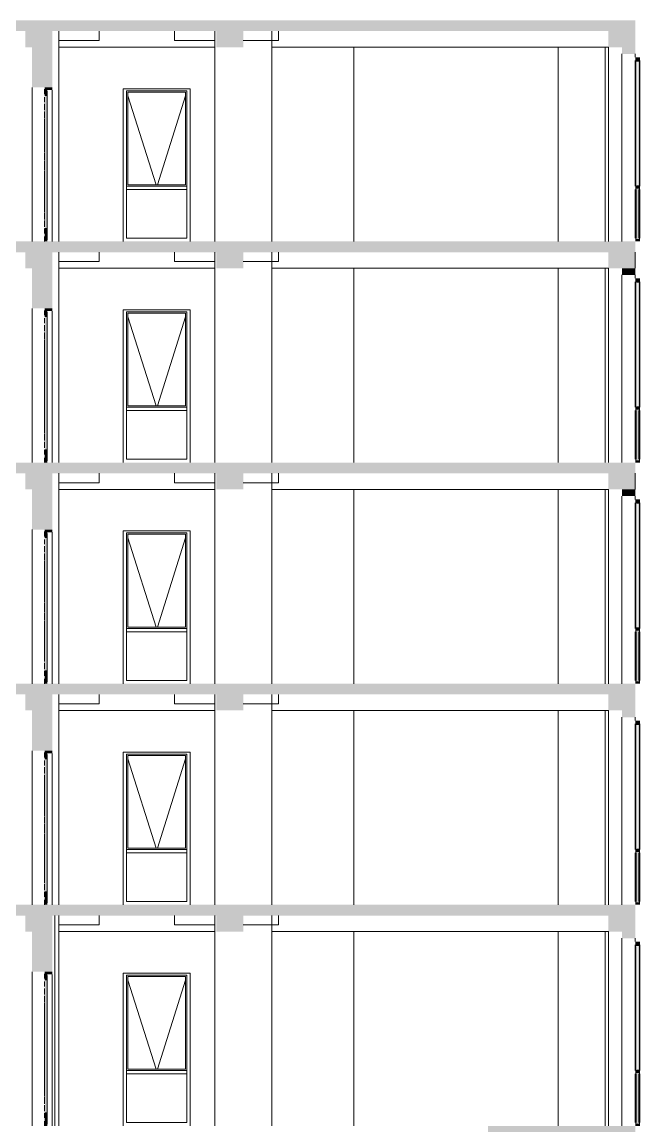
# Model space of a CAD drawing. Header units: millimetres. Extents: x 1499747 to 4230374, y -28481 to 441852.
# Drawn here: x 2537347 to 2546567, y -5347 to 11128 of the extents above; entities that cross this region are included whole.
import ezdxf
from ezdxf.xclip import XClip

# ---------------------------------------------------------------- set-up
doc = ezdxf.new("R2010")
doc.units = ezdxf.units.MM
doc.header["$MEASUREMENT"] = 0
doc.header["$XCLIPFRAME"] = 0
for name, color, linetype, lineweight in [('3 Разрез_22_Витражные окна_Ном._пера__1_Ном._пера__7', 7, 'Continuous', 18), ('3 Разрез_22_Витражные окна_Ном._пера__7', 7, 'Continuous', 18), ('3 Разрез_22_Витражные окна_Ном._пера__92_Ном._пера__233', 233, 'Continuous', 18), ('3 Разрез_22_Двери Archicad_Ном._пера__3_Ном._пера__30', 30, 'Continuous', 18), ('3 Разрез_22_Двери Archicad_Ном._пера__7', 7, 'Continuous', 18), ('3 Разрез_22_Двери Archicad_Ном._пера__87_Ном._пера__251', 251, 'Continuous', 18), ('3 Разрез_22_Конструктив - Балки_Ном._пера__10_Ном._пера__134', 134, 'Continuous', 18), ('3 Разрез_22_Конструктив - Балки_Ном._пера__7', 7, 'Continuous', 18), ('3 Разрез_22_Конструктив - Колонны_Ном._пера__8_Ном._пера__12', 12, 'Continuous', 18), ('3 Разрез_22_Конструктив - Отвестрия для Шахты в перекрытие_Ном._пера__1_Ном._пера__7', 7, 'Continuous', 18), ('3 Разрез_22_Конструктив - Перекрытия_Ном._пера__7', 7, 'Continuous', 18), ('3 Разрез_22_Конструктив - Стены Ненесущие Газоблок_Ном._пера__7', 7, 'Continuous', 18), ('3 Разрез_22_Конструктив - Стены Несущие_Ном._пера__7', 7, 'Continuous', 18), ('3 Разрез_22_Конструктив - Стены Несущие_Ном._пера__87_Ном._пера__251', 251, 'Continuous', 18), ('3 Разрез_22_Окна Archicad_Ном._пера__87_Ном._пера__251', 251, 'Continuous', 18)]:
    doc.layers.add(name, color=color, linetype=linetype, lineweight=lineweight)
doc.layers.add('Чертеж и Рисунок', color=7, linetype='Continuous')

# ---------------------------------------------------------------- blocks, each defined once
blk = doc.blocks.new('Чертеж_3_22', base_point=(1450000, 29700))
at = {"layer": '3 Разрез_22_Витражные окна_Ном._пера__7', "linetype": 'Continuous'}
for points in [[(1440365, 38278), (1440295, 38278), (1440295, 38228), (1440304, 38228), (1440304, 38233), (1440310, 38233), (1440310, 38243), (1440350, 38243), (1440350, 38233), (1440359, 38233), (1440359, 38228), (1440365, 38228)], [(1440299, 38208), (1440304, 38208), (1440304, 38228), (1440299, 38228)], [(1440304, 38233), (1440304, 38213), (1440359, 38213), (1440359, 38233), (1440349, 38233), (1440349, 38228), (1440311, 38228), (1440311, 38233)], [(1440311, 38243), (1440311, 38228), (1440349, 38228), (1440349, 38243)], [(1440333, 36368), (1440349, 36368), (1440349, 38213), (1440333, 38213)], [(1440295, 36353), (1440295, 36303), (1440310, 36303), (1440310, 36318), (1440350, 36318), (1440350, 36303), (1440365, 36303), (1440365, 36353), (1440350, 36353), (1440350, 36338), (1440310, 36338), (1440310, 36353)], [(1440299, 36353), (1440304, 36353), (1440304, 36373), (1440299, 36373)], [(1440359, 36368), (1440304, 36368), (1440304, 36353), (1440310, 36353), (1440310, 36348), (1440311, 36348), (1440311, 36353), (1440349, 36353), (1440349, 36348), (1440350, 36348), (1440350, 36353), (1440359, 36353)], [(1440311, 36338), (1440349, 36338), (1440349, 36353), (1440311, 36353)], [(1440311, 36318), (1440311, 35563), (1440349, 35563), (1440349, 36318)], [(1440295, 35528), (1440365, 35528), (1440365, 35578), (1440350, 35578), (1440350, 35563), (1440310, 35563), (1440310, 35578), (1440295, 35578)], [(1440295, 34978), (1440295, 34928), (1440304, 34928), (1440304, 34933), (1440310, 34933), (1440310, 34943), (1440350, 34943), (1440350, 34933), (1440359, 34933), (1440359, 34928), (1440365, 34928), (1440365, 34978)], [(1440299, 34908), (1440304, 34908), (1440304, 34928), (1440299, 34928)], [(1440304, 34933), (1440304, 34913), (1440359, 34913), (1440359, 34933), (1440349, 34933), (1440349, 34928), (1440311, 34928), (1440311, 34933)], [(1440311, 34943), (1440311, 34928), (1440349, 34928), (1440349, 34943)], [(1440333, 33068), (1440349, 33068), (1440349, 34913), (1440333, 34913)], [(1440295, 33003), (1440310, 33003), (1440310, 33018), (1440350, 33018), (1440350, 33003), (1440365, 33003), (1440365, 33053), (1440350, 33053), (1440350, 33038), (1440310, 33038), (1440310, 33053), (1440295, 33053)], [(1440299, 33053), (1440304, 33053), (1440304, 33073), (1440299, 33073)], [(1440359, 33068), (1440304, 33068), (1440304, 33053), (1440310, 33053), (1440310, 33048), (1440311, 33048), (1440311, 33053), (1440349, 33053), (1440349, 33048), (1440350, 33048), (1440350, 33053), (1440359, 33053)], [(1440311, 33038), (1440349, 33038), (1440349, 33053), (1440311, 33053)], [(1440311, 33018), (1440311, 32263), (1440349, 32263), (1440349, 33018)], [(1440295, 32228), (1440365, 32228), (1440365, 32278), (1440350, 32278), (1440350, 32263), (1440310, 32263), (1440310, 32278), (1440295, 32278)], [(1440295, 31628), (1440304, 31628), (1440304, 31633), (1440310, 31633), (1440310, 31643), (1440350, 31643), (1440350, 31633), (1440359, 31633), (1440359, 31628), (1440365, 31628), (1440365, 31678), (1440295, 31678)], [(1440311, 31633), (1440304, 31633), (1440304, 31613), (1440359, 31613), (1440359, 31633), (1440349, 31633), (1440349, 31628), (1440311, 31628)], [(1440311, 31643), (1440311, 31628), (1440349, 31628), (1440349, 31643)], [(1440299, 31608), (1440304, 31608), (1440304, 31628), (1440299, 31628)], [(1440333, 29768), (1440349, 29768), (1440349, 31613), (1440333, 31613)], [(1440295, 29703), (1440310, 29703), (1440310, 29718), (1440350, 29718), (1440350, 29703), (1440365, 29703), (1440365, 29753), (1440350, 29753), (1440350, 29738), (1440310, 29738), (1440310, 29753), (1440295, 29753)], [(1440299, 29753), (1440304, 29753), (1440304, 29773), (1440299, 29773)], [(1440359, 29768), (1440304, 29768), (1440304, 29753), (1440310, 29753), (1440310, 29748), (1440311, 29748), (1440311, 29753), (1440349, 29753), (1440349, 29748), (1440350, 29748), (1440350, 29753), (1440359, 29753)], [(1440311, 29738), (1440349, 29738), (1440349, 29753), (1440311, 29753)], [(1440311, 29718), (1440311, 28963), (1440349, 28963), (1440349, 29718)], [(1440295, 28928), (1440365, 28928), (1440365, 28978), (1440350, 28978), (1440350, 28963), (1440310, 28963), (1440310, 28978), (1440295, 28978)], [(1440365, 28378), (1440295, 28378), (1440295, 28328), (1440304, 28328), (1440304, 28333), (1440310, 28333), (1440310, 28343), (1440350, 28343), (1440350, 28333), (1440359, 28333), (1440359, 28328), (1440365, 28328)], [(1440311, 28343), (1440311, 28328), (1440349, 28328), (1440349, 28343)], [(1440299, 28308), (1440304, 28308), (1440304, 28328), (1440299, 28328)], [(1440304, 28333), (1440304, 28313), (1440359, 28313), (1440359, 28333), (1440349, 28333), (1440349, 28328), (1440311, 28328), (1440311, 28333)], [(1440333, 26468), (1440349, 26468), (1440349, 28313), (1440333, 28313)], [(1440295, 26403), (1440310, 26403), (1440310, 26418), (1440350, 26418), (1440350, 26403), (1440365, 26403), (1440365, 26453), (1440350, 26453), (1440350, 26438), (1440310, 26438), (1440310, 26453), (1440295, 26453)], [(1440299, 26453), (1440304, 26453), (1440304, 26473), (1440299, 26473)], [(1440359, 26468), (1440304, 26468), (1440304, 26453), (1440310, 26453), (1440310, 26448), (1440311, 26448), (1440311, 26453), (1440349, 26453), (1440349, 26448), (1440350, 26448), (1440350, 26453), (1440359, 26453)], [(1440311, 26438), (1440349, 26438), (1440349, 26453), (1440311, 26453)], [(1440311, 26418), (1440311, 25663), (1440349, 25663), (1440349, 26418)], [(1440310, 25678), (1440295, 25678), (1440295, 25628), (1440365, 25628), (1440365, 25678), (1440350, 25678), (1440350, 25663), (1440310, 25663)], [(1440365, 25078), (1440295, 25078), (1440295, 25028), (1440304, 25028), (1440304, 25033), (1440310, 25033), (1440310, 25043), (1440350, 25043), (1440350, 25033), (1440359, 25033), (1440359, 25028), (1440365, 25028)], [(1440311, 25043), (1440311, 25028), (1440349, 25028), (1440349, 25043)], [(1440299, 25008), (1440304, 25008), (1440304, 25028), (1440299, 25028)], [(1440311, 25033), (1440304, 25033), (1440304, 25013), (1440359, 25013), (1440359, 25033), (1440349, 25033), (1440349, 25028), (1440311, 25028)], [(1440333, 23168), (1440349, 23168), (1440349, 25013), (1440333, 25013)], [(1440295, 23103), (1440310, 23103), (1440310, 23118), (1440350, 23118), (1440350, 23103), (1440365, 23103), (1440365, 23153), (1440350, 23153), (1440350, 23138), (1440310, 23138), (1440310, 23153), (1440295, 23153)], [(1440299, 23153), (1440304, 23153), (1440304, 23173), (1440299, 23173)], [(1440359, 23168), (1440304, 23168), (1440304, 23153), (1440310, 23153), (1440310, 23148), (1440311, 23148), (1440311, 23153), (1440349, 23153), (1440349, 23148), (1440350, 23148), (1440350, 23153), (1440359, 23153)], [(1440311, 23138), (1440349, 23138), (1440349, 23153), (1440311, 23153)], [(1440311, 23118), (1440311, 22363), (1440349, 22363), (1440349, 23118)], [(1440310, 22378), (1440295, 22378), (1440295, 22328), (1440365, 22328), (1440365, 22378), (1440350, 22378), (1440350, 22363), (1440310, 22363)]]:
    blk.add_hatch(color=256, dxfattribs=at).paths.add_polyline_path(points)
at = {"layer": '3 Разрез_22_Двери Archicad_Ном._пера__7', "linetype": 'Continuous'}
for points in [[(1431480, 37828), (1431480, 37800), (1431520, 37800), (1431520, 37788), (1431595, 37788), (1431595, 37828)], [(1431480, 37700), (1431520, 37700), (1431520, 37800), (1431480, 37800)], [(1431480, 35728), (1431520, 35728), (1431520, 37700), (1431480, 37700)], [(1431480, 35528), (1431520, 35528), (1431520, 35728), (1431480, 35728)], [(1431480, 34528), (1431480, 34500), (1431520, 34500), (1431520, 34488), (1431595, 34488), (1431595, 34528)], [(1431480, 34400), (1431520, 34400), (1431520, 34500), (1431480, 34500)], [(1431480, 32428), (1431520, 32428), (1431520, 34400), (1431480, 34400)], [(1431480, 32228), (1431520, 32228), (1431520, 32428), (1431480, 32428)], [(1431480, 31228), (1431480, 31200), (1431520, 31200), (1431520, 31188), (1431595, 31188), (1431595, 31228)], [(1431480, 31100), (1431520, 31100), (1431520, 31200), (1431480, 31200)], [(1431480, 29128), (1431520, 29128), (1431520, 31100), (1431480, 31100)], [(1431480, 28928), (1431520, 28928), (1431520, 29128), (1431480, 29128)], [(1431480, 27928), (1431480, 27900), (1431520, 27900), (1431520, 27888), (1431595, 27888), (1431595, 27928)], [(1431480, 27800), (1431520, 27800), (1431520, 27900), (1431480, 27900)], [(1431480, 25828), (1431520, 25828), (1431520, 27800), (1431480, 27800)], [(1431480, 25628), (1431520, 25628), (1431520, 25828), (1431480, 25828)], [(1431480, 24628), (1431480, 24600), (1431520, 24600), (1431520, 24588), (1431595, 24588), (1431595, 24628)], [(1431480, 24500), (1431520, 24500), (1431520, 24600), (1431480, 24600)], [(1431480, 22528), (1431520, 22528), (1431520, 24500), (1431480, 24500)], [(1431480, 22328), (1431520, 22328), (1431520, 22528), (1431480, 22528)]]:
    blk.add_hatch(color=256, dxfattribs=at).paths.add_polyline_path(points)
at = {"layer": '3 Разрез_22_Конструктив - Балки_Ном._пера__7', "linetype": 'Continuous'}
for points in [[(1431195, 38668), (1431195, 38428), (1431595, 38428), (1431595, 38668)], [(1434045, 38668), (1434045, 38428), (1434445, 38428), (1434445, 38668)], [(1439895, 38668), (1439895, 38428), (1440295, 38428), (1440295, 38668)], [(1431195, 35368), (1431195, 35128), (1431595, 35128), (1431595, 35368)], [(1434045, 35368), (1434045, 35128), (1434445, 35128), (1434445, 35368)], [(1439895, 35368), (1439895, 35128), (1440295, 35128), (1440295, 35368)], [(1431195, 32068), (1431195, 31828), (1431595, 31828), (1431595, 32068)], [(1434045, 32068), (1434045, 31828), (1434445, 31828), (1434445, 32068)], [(1439895, 32068), (1439895, 31828), (1440295, 31828), (1440295, 32068)], [(1431195, 28768), (1431195, 28528), (1431595, 28528), (1431595, 28768)], [(1434045, 28768), (1434045, 28528), (1434445, 28528), (1434445, 28768)], [(1439895, 28768), (1439895, 28528), (1440295, 28528), (1440295, 28768)], [(1431195, 25468), (1431195, 25228), (1431595, 25228), (1431595, 25468)], [(1434045, 25468), (1434045, 25228), (1434445, 25228), (1434445, 25468)], [(1439895, 25468), (1439895, 25228), (1440295, 25228), (1440295, 25468)]]:
    blk.add_hatch(color=256, dxfattribs=at).paths.add_polyline_path(points)
at = {"layer": '3 Разрез_22_Конструктив - Перекрытия_Ном._пера__7', "linetype": 'Continuous'}
for points in [[(1429795, 38668), (1438095, 38668), (1438095, 38828), (1429795, 38828)], [(1440295, 38668), (1440295, 38828), (1438095, 38828), (1438095, 38668)], [(1429795, 35528), (1429795, 35368), (1438095, 35368), (1438095, 35528)], [(1440295, 35368), (1440295, 35528), (1438095, 35528), (1438095, 35368)], [(1429795, 32068), (1438095, 32068), (1438095, 32228), (1429795, 32228)], [(1440295, 32068), (1440295, 32228), (1438095, 32228), (1438095, 32068)], [(1429795, 28768), (1438095, 28768), (1438095, 28928), (1429795, 28928)], [(1440295, 28768), (1440295, 28928), (1438095, 28928), (1438095, 28768)], [(1429795, 25628), (1429795, 25468), (1438095, 25468), (1438095, 25628)], [(1440295, 25468), (1440295, 25628), (1438095, 25628), (1438095, 25468)], [(1440295, 22168), (1440295, 22328), (1438095, 22328), (1438095, 22168)]]:
    blk.add_hatch(color=256, dxfattribs=at).paths.add_polyline_path(points)
at = {"layer": '3 Разрез_22_Конструктив - Стены Ненесущие Газоблок_Ном._пера__7', "linetype": 'Continuous'}
for points in [[(1440095, 38428), (1440095, 38328), (1440295, 38328), (1440295, 38668), (1440295, 38668), (1440295, 38428)], [(1440095, 35128), (1440095, 35028), (1440295, 35028), (1440295, 35128)], [(1440095, 31828), (1440095, 31728), (1440295, 31728), (1440295, 31828)], [(1440095, 28528), (1440095, 28428), (1440295, 28428), (1440295, 28768), (1440295, 28768), (1440295, 28528)], [(1440095, 25228), (1440095, 25128), (1440295, 25128), (1440295, 25468), (1440295, 25468), (1440295, 25228)]]:
    blk.add_hatch(color=256, dxfattribs=at).paths.add_polyline_path(points)
at = {"layer": '3 Разрез_22_Конструктив - Стены Несущие_Ном._пера__7', "linetype": 'Continuous'}
for points in [[(1431295, 38428), (1431295, 37828), (1431595, 37828), (1431595, 38428)], [(1431295, 35128), (1431295, 34528), (1431595, 34528), (1431595, 35128)], [(1431295, 31828), (1431295, 31228), (1431595, 31228), (1431595, 31828)], [(1431295, 28528), (1431295, 27928), (1431595, 27928), (1431595, 28528)], [(1431295, 25228), (1431295, 24628), (1431595, 24628), (1431595, 25228)]]:
    blk.add_hatch(color=256, dxfattribs=at).paths.add_polyline_path(points)
at = {"layer": '3 Разрез_22_Витражные окна_Ном._пера__1_Ном._пера__7', "linetype": 'Continuous'}
for p, q in [((1440295, 37928), (1440295, 38228)), ((1440365, 37928), (1440365, 38228)), ((1440299, 36373), (1440299, 38208)), ((1440304, 38129), (1440304, 38208)), ((1440359, 38106), (1440359, 38213)), ((1440295, 36528), (1440295, 37928)), ((1440359, 37980), (1440359, 38028)), ((1440359, 37854), (1440359, 37902)), ((1440365, 36528), (1440365, 37928)), ((1432705, 36528), (1432705, 37778)), ((1433155, 37778), (1432705, 37778)), ((1432725, 36373), (1432725, 37758)), ((1432725, 37758), (1433585, 37758)), ((1433605, 37778), (1433155, 37778)), ((1433585, 37758), (1433585, 36373)), ((1433605, 36528), (1433605, 37778)), ((1440359, 37727), (1440359, 37776)), ((1440304, 36373), (1440304, 37646)), ((1440359, 36368), (1440359, 37649)), ((1432705, 36328), (1432705, 36528)), ((1433605, 36328), (1433605, 36528)), ((1440295, 36353), (1440295, 36528)), ((1440365, 36353), (1440365, 36528)), ((1432705, 36353), (1433155, 36353)), ((1432705, 35578), (1432705, 36328)), ((1432705, 36303), (1433155, 36303)), ((1433585, 36373), (1432725, 36373)), ((1433155, 36353), (1433605, 36353)), ((1433155, 36303), (1433605, 36303)), ((1433605, 35578), (1433605, 36328)), ((1440295, 35578), (1440295, 36303)), ((1440310, 36303), (1440310, 35578)), ((1440350, 36303), (1440350, 35578)), ((1440365, 35578), (1440365, 36303)), ((1432705, 35578), (1433155, 35578)), ((1433155, 35578), (1433605, 35578)), ((1440295, 34628), (1440295, 34928)), ((1440365, 34628), (1440365, 34928)), ((1440299, 33073), (1440299, 34908)), ((1440304, 34829), (1440304, 34908)), ((1440359, 34806), (1440359, 34913)), ((1440295, 33228), (1440295, 34628)), ((1440359, 34680), (1440359, 34728)), ((1440359, 34554), (1440359, 34602)), ((1440365, 33228), (1440365, 34628)), ((1432705, 33228), (1432705, 34478)), ((1433155, 34478), (1432705, 34478)), ((1432725, 33073), (1432725, 34458)), ((1432725, 34458), (1433585, 34458)), ((1433605, 34478), (1433155, 34478)), ((1433585, 34458), (1433585, 33073)), ((1433605, 33228), (1433605, 34478)), ((1440359, 34427), (1440359, 34476)), ((1440304, 33073), (1440304, 34346)), ((1440359, 33068), (1440359, 34349)), ((1432705, 33028), (1432705, 33228)), ((1433605, 33028), (1433605, 33228)), ((1440295, 33053), (1440295, 33228)), ((1440365, 33053), (1440365, 33228)), ((1432705, 33053), (1433155, 33053)), ((1432705, 32278), (1432705, 33028)), ((1432705, 33003), (1433155, 33003)), ((1433585, 33073), (1432725, 33073)), ((1433155, 33053), (1433605, 33053)), ((1433155, 33003), (1433605, 33003)), ((1433605, 32278), (1433605, 33028)), ((1440295, 32278), (1440295, 33003)), ((1440310, 33003), (1440310, 32278)), ((1440350, 33003), (1440350, 32278)), ((1440365, 32278), (1440365, 33003)), ((1432705, 32278), (1433155, 32278)), ((1433155, 32278), (1433605, 32278)), ((1440295, 31328), (1440295, 31628)), ((1440299, 29773), (1440299, 31608)), ((1440304, 31529), (1440304, 31608)), ((1440359, 31506), (1440359, 31613)), ((1440365, 31328), (1440365, 31628)), ((1440295, 29928), (1440295, 31328)), ((1440359, 31380), (1440359, 31428)), ((1440365, 29928), (1440365, 31328)), ((1432705, 29928), (1432705, 31178)), ((1433155, 31178), (1432705, 31178)), ((1432725, 29773), (1432725, 31158)), ((1432725, 31158), (1433585, 31158)), ((1433605, 31178), (1433155, 31178)), ((1433585, 31158), (1433585, 29773)), ((1433605, 29928), (1433605, 31178)), ((1440359, 31254), (1440359, 31302)), ((1440359, 31127), (1440359, 31176)), ((1440304, 29773), (1440304, 31046)), ((1440359, 29768), (1440359, 31049)), ((1432705, 29728), (1432705, 29928)), ((1433605, 29728), (1433605, 29928)), ((1440295, 29753), (1440295, 29928)), ((1440365, 29753), (1440365, 29928)), ((1432705, 29753), (1433155, 29753)), ((1432705, 28978), (1432705, 29728)), ((1432705, 29703), (1433155, 29703)), ((1433585, 29773), (1432725, 29773)), ((1433155, 29753), (1433605, 29753)), ((1433155, 29703), (1433605, 29703)), ((1433605, 28978), (1433605, 29728)), ((1440295, 28978), (1440295, 29703)), ((1440310, 29703), (1440310, 28978)), ((1440350, 29703), (1440350, 28978)), ((1440365, 28978), (1440365, 29703)), ((1432705, 28978), (1433155, 28978)), ((1433155, 28978), (1433605, 28978)), ((1440295, 28028), (1440295, 28328)), ((1440299, 26473), (1440299, 28308)), ((1440304, 28229), (1440304, 28308)), ((1440359, 28206), (1440359, 28313)), ((1440365, 28028), (1440365, 28328)), ((1440295, 26628), (1440295, 28028)), ((1440359, 28080), (1440359, 28128)), ((1440365, 26628), (1440365, 28028)), ((1432705, 26628), (1432705, 27878)), ((1433155, 27878), (1432705, 27878)), ((1432725, 26473), (1432725, 27858)), ((1432725, 27858), (1433585, 27858)), ((1433605, 27878), (1433155, 27878)), ((1433585, 27858), (1433585, 26473)), ((1433605, 26628), (1433605, 27878)), ((1440359, 27954), (1440359, 28002)), ((1440359, 27827), (1440359, 27876)), ((1440304, 26473), (1440304, 27746)), ((1440359, 26468), (1440359, 27749)), ((1432705, 26428), (1432705, 26628)), ((1433605, 26428), (1433605, 26628)), ((1440295, 26453), (1440295, 26628)), ((1440365, 26453), (1440365, 26628)), ((1432705, 26453), (1433155, 26453)), ((1432705, 25678), (1432705, 26428)), ((1432705, 26403), (1433155, 26403)), ((1433585, 26473), (1432725, 26473)), ((1433155, 26453), (1433605, 26453)), ((1433155, 26403), (1433605, 26403)), ((1433605, 25678), (1433605, 26428)), ((1440295, 25678), (1440295, 26403)), ((1440310, 26403), (1440310, 25678)), ((1440350, 26403), (1440350, 25678)), ((1440365, 25678), (1440365, 26403)), ((1432705, 25678), (1433155, 25678)), ((1433155, 25678), (1433605, 25678)), ((1440295, 24728), (1440295, 25028)), ((1440299, 23173), (1440299, 25008)), ((1440304, 24929), (1440304, 25008)), ((1440359, 24906), (1440359, 25013)), ((1440365, 24728), (1440365, 25028)), ((1440295, 23328), (1440295, 24728)), ((1440359, 24780), (1440359, 24828)), ((1440365, 23328), (1440365, 24728)), ((1432705, 23328), (1432705, 24578)), ((1433155, 24578), (1432705, 24578)), ((1432725, 23173), (1432725, 24558)), ((1432725, 24558), (1433585, 24558)), ((1433605, 24578), (1433155, 24578)), ((1433585, 24558), (1433585, 23173)), ((1433605, 23328), (1433605, 24578)), ((1440359, 24654), (1440359, 24702)), ((1440359, 24527), (1440359, 24576)), ((1440304, 23173), (1440304, 24446)), ((1440359, 23168), (1440359, 24449)), ((1432705, 23128), (1432705, 23328)), ((1433605, 23128), (1433605, 23328)), ((1440295, 23153), (1440295, 23328)), ((1440365, 23153), (1440365, 23328)), ((1432705, 23153), (1433155, 23153)), ((1432705, 22378), (1432705, 23128)), ((1432705, 23103), (1433155, 23103)), ((1433585, 23173), (1432725, 23173)), ((1433155, 23153), (1433605, 23153)), ((1433155, 23103), (1433605, 23103)), ((1433605, 22378), (1433605, 23128)), ((1440295, 22378), (1440295, 23103)), ((1440310, 23103), (1440310, 22378)), ((1440350, 23103), (1440350, 22378)), ((1440365, 22378), (1440365, 23103)), ((1432705, 22378), (1433155, 22378)), ((1433155, 22378), (1433605, 22378))]:
    blk.add_line(p, q, dxfattribs=at)
at = {"layer": '3 Разрез_22_Витражные окна_Ном._пера__92_Ном._пера__233', "linetype": 'Continuous'}
for p, q in [((1440304, 38129), (1440304, 37646)), ((1440359, 38106), (1440359, 38028)), ((1440359, 37980), (1440359, 37902)), ((1440359, 37854), (1440359, 37776)), ((1432725, 37704), (1433147, 36373)), ((1433585, 37704), (1433163, 36373)), ((1440359, 37727), (1440359, 37649)), ((1440304, 34829), (1440304, 34346)), ((1440359, 34806), (1440359, 34728)), ((1440359, 34680), (1440359, 34602)), ((1440359, 34554), (1440359, 34476)), ((1432725, 34404), (1433147, 33073)), ((1433585, 34404), (1433163, 33073)), ((1440359, 34427), (1440359, 34349)), ((1440304, 31529), (1440304, 31046)), ((1440359, 31506), (1440359, 31428)), ((1440359, 31380), (1440359, 31302)), ((1440359, 31254), (1440359, 31176)), ((1432725, 31104), (1433147, 29773)), ((1433585, 31104), (1433163, 29773)), ((1440359, 31127), (1440359, 31049)), ((1440304, 28229), (1440304, 27746)), ((1440359, 28206), (1440359, 28128)), ((1440359, 28080), (1440359, 28002)), ((1440359, 27954), (1440359, 27876)), ((1432725, 27804), (1433147, 26473)), ((1433585, 27804), (1433163, 26473)), ((1440359, 27827), (1440359, 27749)), ((1440304, 24929), (1440304, 24446)), ((1440359, 24906), (1440359, 24828)), ((1440359, 24780), (1440359, 24702)), ((1440359, 24654), (1440359, 24576)), ((1432725, 24504), (1433147, 23173)), ((1433585, 24504), (1433163, 23173)), ((1440359, 24527), (1440359, 24449))]:
    blk.add_line(p, q, dxfattribs=at)
at = {"layer": '3 Разрез_22_Двери Archicad_Ном._пера__3_Ном._пера__30', "linetype": 'Continuous'}
for p, q in [((1431479, 37800), (1431479, 37726)), ((1431520, 37772), (1431520, 37655)), ((1431595, 35528), (1431595, 37788)), ((1431479, 37681), (1431479, 37655)), ((1431479, 37655), (1431479, 37622)), ((1431479, 37622), (1431479, 37608)), ((1431479, 37580), (1431479, 37513)), ((1431520, 37655), (1431520, 36664)), ((1431479, 37513), (1431479, 37489)), ((1431479, 37470), (1431479, 37403)), ((1431479, 37403), (1431479, 37370)), ((1431479, 37361), (1431479, 37293)), ((1431479, 37293), (1431479, 37251)), ((1431479, 37251), (1431479, 37184)), ((1431479, 37184), (1431479, 37141)), ((1431479, 37141), (1431479, 37074)), ((1431479, 37074), (1431479, 37032)), ((1431479, 37032), (1431479, 36964)), ((1431479, 36964), (1431479, 36922)), ((1431479, 36922), (1431479, 36854)), ((1431479, 36848), (1431479, 36812)), ((1431479, 36812), (1431479, 36745)), ((1431479, 36737), (1431479, 36731)), ((1431479, 36731), (1431479, 36664)), ((1431479, 36596), (1431479, 36664)), ((1431479, 36590), (1431479, 36596)), ((1431479, 36515), (1431479, 36583)), ((1431520, 35672), (1431520, 36664)), ((1431479, 36479), (1431479, 36515)), ((1431479, 36405), (1431479, 36473)), ((1431479, 36363), (1431479, 36405)), ((1431479, 36296), (1431479, 36363)), ((1431479, 36253), (1431479, 36296)), ((1431479, 36186), (1431479, 36253)), ((1431479, 36144), (1431479, 36186)), ((1431479, 36076), (1431479, 36144)), ((1431479, 36034), (1431479, 36076)), ((1431479, 35966), (1431479, 36034)), ((1431479, 35924), (1431479, 35958)), ((1431479, 35857), (1431479, 35924)), ((1431479, 35815), (1431479, 35839)), ((1431479, 35747), (1431479, 35815)), ((1431479, 35705), (1431479, 35720)), ((1431479, 35672), (1431479, 35705)), ((1431479, 35647), (1431479, 35672)), ((1431479, 35528), (1431479, 35601)), ((1431520, 35555), (1431520, 35672)), ((1431479, 34500), (1431479, 34426)), ((1431520, 34472), (1431520, 34355)), ((1431595, 32228), (1431595, 34488)), ((1431479, 34381), (1431479, 34355)), ((1431479, 34355), (1431479, 34322)), ((1431479, 34322), (1431479, 34308)), ((1431479, 34280), (1431479, 34213)), ((1431520, 34355), (1431520, 33364)), ((1431479, 34213), (1431479, 34189)), ((1431479, 34170), (1431479, 34103)), ((1431479, 34103), (1431479, 34070)), ((1431479, 34061), (1431479, 33993)), ((1431479, 33993), (1431479, 33951)), ((1431479, 33951), (1431479, 33884)), ((1431479, 33884), (1431479, 33841)), ((1431479, 33841), (1431479, 33774)), ((1431479, 33774), (1431479, 33732)), ((1431479, 33732), (1431479, 33664)), ((1431479, 33664), (1431479, 33622)), ((1431479, 33622), (1431479, 33554)), ((1431479, 33548), (1431479, 33512)), ((1431479, 33512), (1431479, 33445)), ((1431479, 33437), (1431479, 33431)), ((1431479, 33431), (1431479, 33364)), ((1431479, 33296), (1431479, 33364)), ((1431479, 33290), (1431479, 33296)), ((1431479, 33215), (1431479, 33283)), ((1431520, 32372), (1431520, 33364)), ((1431479, 33179), (1431479, 33215)), ((1431479, 33105), (1431479, 33173)), ((1431479, 33063), (1431479, 33105)), ((1431479, 32996), (1431479, 33063)), ((1431479, 32953), (1431479, 32996)), ((1431479, 32886), (1431479, 32953)), ((1431479, 32844), (1431479, 32886)), ((1431479, 32776), (1431479, 32844)), ((1431479, 32734), (1431479, 32776)), ((1431479, 32666), (1431479, 32734)), ((1431479, 32624), (1431479, 32658)), ((1431479, 32557), (1431479, 32624)), ((1431479, 32515), (1431479, 32539)), ((1431479, 32447), (1431479, 32515)), ((1431479, 32405), (1431479, 32420)), ((1431479, 32372), (1431479, 32405)), ((1431479, 32347), (1431479, 32372)), ((1431479, 32228), (1431479, 32301)), ((1431520, 32255), (1431520, 32372)), ((1431479, 31200), (1431479, 31126)), ((1431520, 31172), (1431520, 31055)), ((1431595, 28928), (1431595, 31188)), ((1431479, 31081), (1431479, 31055)), ((1431479, 31055), (1431479, 31022)), ((1431479, 31022), (1431479, 31008)), ((1431479, 30980), (1431479, 30913)), ((1431520, 31055), (1431520, 30064)), ((1431479, 30913), (1431479, 30889)), ((1431479, 30870), (1431479, 30803)), ((1431479, 30803), (1431479, 30770)), ((1431479, 30761), (1431479, 30693)), ((1431479, 30693), (1431479, 30651)), ((1431479, 30651), (1431479, 30584)), ((1431479, 30584), (1431479, 30541)), ((1431479, 30541), (1431479, 30474)), ((1431479, 30474), (1431479, 30432)), ((1431479, 30432), (1431479, 30364)), ((1431479, 30364), (1431479, 30322)), ((1431479, 30322), (1431479, 30254)), ((1431479, 30248), (1431479, 30212)), ((1431479, 30212), (1431479, 30145)), ((1431479, 30137), (1431479, 30131)), ((1431479, 30131), (1431479, 30064)), ((1431479, 29996), (1431479, 30064)), ((1431479, 29990), (1431479, 29996)), ((1431520, 29072), (1431520, 30064)), ((1431479, 29915), (1431479, 29983)), ((1431479, 29879), (1431479, 29915)), ((1431479, 29805), (1431479, 29873)), ((1431479, 29763), (1431479, 29805)), ((1431479, 29696), (1431479, 29763)), ((1431479, 29653), (1431479, 29696)), ((1431479, 29586), (1431479, 29653)), ((1431479, 29544), (1431479, 29586)), ((1431479, 29476), (1431479, 29544)), ((1431479, 29434), (1431479, 29476)), ((1431479, 29366), (1431479, 29434)), ((1431479, 29324), (1431479, 29358)), ((1431479, 29257), (1431479, 29324)), ((1431479, 29215), (1431479, 29239)), ((1431479, 29147), (1431479, 29215)), ((1431479, 29105), (1431479, 29120)), ((1431479, 29072), (1431479, 29105)), ((1431479, 29047), (1431479, 29072)), ((1431479, 28928), (1431479, 29001)), ((1431520, 28955), (1431520, 29072)), ((1431479, 27900), (1431479, 27826)), ((1431520, 27872), (1431520, 27755)), ((1431595, 25628), (1431595, 27888)), ((1431479, 27781), (1431479, 27755)), ((1431479, 27755), (1431479, 27722)), ((1431479, 27722), (1431479, 27708)), ((1431479, 27680), (1431479, 27613)), ((1431520, 27755), (1431520, 26764)), ((1431479, 27613), (1431479, 27589)), ((1431479, 27570), (1431479, 27503)), ((1431479, 27503), (1431479, 27470)), ((1431479, 27461), (1431479, 27393)), ((1431479, 27393), (1431479, 27351)), ((1431479, 27351), (1431479, 27284)), ((1431479, 27284), (1431479, 27241)), ((1431479, 27241), (1431479, 27174)), ((1431479, 27174), (1431479, 27132)), ((1431479, 27132), (1431479, 27064)), ((1431479, 27064), (1431479, 27022)), ((1431479, 27022), (1431479, 26954)), ((1431479, 26948), (1431479, 26912)), ((1431479, 26912), (1431479, 26845)), ((1431479, 26837), (1431479, 26831)), ((1431479, 26831), (1431479, 26764)), ((1431479, 26696), (1431479, 26764)), ((1431479, 26690), (1431479, 26696)), ((1431520, 25772), (1431520, 26764)), ((1431479, 26615), (1431479, 26683)), ((1431479, 26579), (1431479, 26615)), ((1431479, 26505), (1431479, 26573)), ((1431479, 26463), (1431479, 26505)), ((1431479, 26396), (1431479, 26463)), ((1431479, 26353), (1431479, 26396)), ((1431479, 26286), (1431479, 26353)), ((1431479, 26244), (1431479, 26286)), ((1431479, 26176), (1431479, 26244)), ((1431479, 26134), (1431479, 26176)), ((1431479, 26066), (1431479, 26134)), ((1431479, 26024), (1431479, 26058)), ((1431479, 25957), (1431479, 26024)), ((1431479, 25915), (1431479, 25939)), ((1431479, 25847), (1431479, 25915)), ((1431479, 25805), (1431479, 25820)), ((1431479, 25772), (1431479, 25805)), ((1431479, 25747), (1431479, 25772)), ((1431520, 25655), (1431520, 25772)), ((1431479, 25628), (1431479, 25701)), ((1431479, 24600), (1431479, 24526)), ((1431520, 24572), (1431520, 24455)), ((1431595, 22328), (1431595, 24588)), ((1431479, 24481), (1431479, 24455)), ((1431479, 24455), (1431479, 24422)), ((1431479, 24422), (1431479, 24408)), ((1431520, 24455), (1431520, 23464)), ((1431479, 24380), (1431479, 24313)), ((1431479, 24313), (1431479, 24289)), ((1431479, 24270), (1431479, 24203)), ((1431479, 24203), (1431479, 24170)), ((1431479, 24161), (1431479, 24093)), ((1431479, 24093), (1431479, 24051)), ((1431479, 24051), (1431479, 23984)), ((1431479, 23984), (1431479, 23941)), ((1431479, 23941), (1431479, 23874)), ((1431479, 23874), (1431479, 23832)), ((1431479, 23832), (1431479, 23764)), ((1431479, 23764), (1431479, 23722)), ((1431479, 23722), (1431479, 23654)), ((1431479, 23648), (1431479, 23612)), ((1431479, 23612), (1431479, 23545)), ((1431479, 23537), (1431479, 23531)), ((1431479, 23531), (1431479, 23464)), ((1431479, 23396), (1431479, 23464)), ((1431479, 23390), (1431479, 23396)), ((1431520, 22472), (1431520, 23464)), ((1431479, 23315), (1431479, 23383)), ((1431479, 23279), (1431479, 23315)), ((1431479, 23205), (1431479, 23273)), ((1431479, 23163), (1431479, 23205)), ((1431479, 23096), (1431479, 23163)), ((1431479, 23053), (1431479, 23096)), ((1431479, 22986), (1431479, 23053)), ((1431479, 22944), (1431479, 22986)), ((1431479, 22876), (1431479, 22944)), ((1431479, 22834), (1431479, 22876)), ((1431479, 22766), (1431479, 22834)), ((1431479, 22724), (1431479, 22758)), ((1431479, 22657), (1431479, 22724)), ((1431479, 22615), (1431479, 22639)), ((1431479, 22547), (1431479, 22615)), ((1431479, 22505), (1431479, 22520)), ((1431479, 22472), (1431479, 22505)), ((1431479, 22447), (1431479, 22472)), ((1431520, 22355), (1431520, 22472)), ((1431479, 22328), (1431479, 22401))]:
    blk.add_line(p, q, dxfattribs=at)
at = {"layer": '3 Разрез_22_Двери Archicad_Ном._пера__87_Ном._пера__251', "linetype": 'Continuous'}
for p, q in [((1431295, 35528), (1431295, 37828)), ((1431295, 32228), (1431295, 34528)), ((1431295, 28928), (1431295, 31228)), ((1431295, 25628), (1431295, 27928)), ((1431295, 22328), (1431295, 24628))]:
    blk.add_line(p, q, dxfattribs=at)
at = {"layer": '3 Разрез_22_Конструктив - Балки_Ном._пера__10_Ном._пера__134', "linetype": 'Continuous'}
for p, q in [((1431695, 38428), (1434020, 38428)), ((1439895, 38428), (1434870, 38428)), ((1431695, 35128), (1434020, 35128)), ((1439895, 35128), (1434870, 35128)), ((1431695, 31828), (1434020, 31828)), ((1439895, 31828), (1434870, 31828)), ((1431695, 28528), (1434020, 28528)), ((1439895, 28528), (1434870, 28528)), ((1431695, 25228), (1434020, 25228)), ((1439895, 25228), (1434870, 25228))]:
    blk.add_line(p, q, dxfattribs=at)
at = {"layer": '3 Разрез_22_Конструктив - Колонны_Ном._пера__8_Ном._пера__12', "linetype": 'Continuous'}
for p, q in [((1431695, 35528), (1431695, 38668)), ((1434870, 38428), (1434870, 38668)), ((1434020, 35528), (1434020, 38528)), ((1434870, 35528), (1434870, 38428)), ((1439845, 35528), (1439845, 38428)), ((1439895, 35528), (1439895, 38428)), ((1431695, 32228), (1431695, 35368)), ((1434870, 35128), (1434870, 35368)), ((1440295, 35128), (1440295, 35368)), ((1434020, 32228), (1434020, 35228)), ((1434870, 32228), (1434870, 35128)), ((1439845, 32228), (1439845, 35128)), ((1439895, 32228), (1439895, 35128)), ((1431695, 28928), (1431695, 32068)), ((1434870, 31828), (1434870, 32068)), ((1440295, 31828), (1440295, 32068)), ((1434020, 28928), (1434020, 31928)), ((1434870, 28928), (1434870, 31828)), ((1439845, 28928), (1439845, 31828)), ((1439895, 28928), (1439895, 31828)), ((1431695, 25628), (1431695, 28768)), ((1434870, 28528), (1434870, 28768)), ((1434020, 25628), (1434020, 28628)), ((1434870, 25628), (1434870, 28528)), ((1439845, 25628), (1439845, 28528)), ((1439895, 25628), (1439895, 28528)), ((1431695, 22328), (1431695, 25468)), ((1434870, 25228), (1434870, 25468)), ((1434020, 22328), (1434020, 25328)), ((1434870, 22328), (1434870, 25228)), ((1439845, 22328), (1439845, 25228)), ((1439895, 22328), (1439895, 25228))]:
    blk.add_line(p, q, dxfattribs=at)
at = {"layer": '3 Разрез_22_Конструктив - Отвестрия для Шахты в перекрытие_Ном._пера__1_Ном._пера__7', "linetype": 'Continuous'}
for p, q in [((1432294, 38528), (1432294, 38668)), ((1433420, 38528), (1433420, 38668)), ((1434020, 38528), (1434020, 38668)), ((1434970, 38528), (1434970, 38668)), ((1432294, 38528), (1431695, 38528)), ((1433420, 38528), (1434020, 38528)), ((1434445, 38528), (1434970, 38528)), ((1432294, 35228), (1432294, 35368)), ((1433420, 35228), (1433420, 35368)), ((1434020, 35228), (1434020, 35368)), ((1434970, 35228), (1434970, 35368)), ((1432294, 35228), (1431695, 35228)), ((1433420, 35228), (1434020, 35228)), ((1434445, 35228), (1434970, 35228)), ((1432294, 31928), (1432294, 32068)), ((1433420, 31928), (1433420, 32068)), ((1434020, 31928), (1434020, 32068)), ((1434970, 31928), (1434970, 32068)), ((1432294, 31928), (1431695, 31928)), ((1433420, 31928), (1434020, 31928)), ((1434445, 31928), (1434970, 31928)), ((1432294, 28628), (1432294, 28768)), ((1433420, 28628), (1433420, 28768)), ((1434020, 28628), (1434020, 28768)), ((1434970, 28628), (1434970, 28768)), ((1432294, 28628), (1431695, 28628)), ((1433420, 28628), (1434020, 28628)), ((1434445, 28628), (1434970, 28628)), ((1432294, 25328), (1432294, 25468)), ((1433420, 25328), (1433420, 25468)), ((1434020, 25328), (1434020, 25468)), ((1434970, 25328), (1434970, 25468)), ((1432294, 25328), (1431695, 25328)), ((1433420, 25328), (1434020, 25328)), ((1434445, 25328), (1434970, 25328))]:
    blk.add_line(p, q, dxfattribs=at)
at = {"layer": '3 Разрез_22_Конструктив - Стены Несущие_Ном._пера__87_Ном._пера__251', "linetype": 'Continuous'}
for p, q in [((1436094, 35528), (1436094, 38428)), ((1439145, 35528), (1439145, 38428)), ((1436094, 32228), (1436094, 35128)), ((1439145, 32228), (1439145, 35128)), ((1436094, 28928), (1436094, 31828)), ((1439145, 31828), (1439145, 28928)), ((1436094, 25628), (1436094, 28528)), ((1439145, 28528), (1439145, 25628)), ((1431634, 22328), (1431634, 25468)), ((1436094, 22328), (1436094, 25228)), ((1439145, 22328), (1439145, 25228))]:
    blk.add_line(p, q, dxfattribs=at)
at = {"layer": '3 Разрез_22_Окна Archicad_Ном._пера__87_Ном._пера__251', "linetype": 'Continuous'}
for p, q in [((1440095, 35528), (1440095, 38328)), ((1440295, 38328), (1440295, 38278)), ((1432655, 37808), (1433655, 37808)), ((1432655, 35528), (1432655, 37808)), ((1433655, 37808), (1433655, 35528)), ((1440095, 32228), (1440095, 35028)), ((1440295, 35028), (1440295, 34978)), ((1432655, 34508), (1433655, 34508)), ((1432655, 32228), (1432655, 34508)), ((1433655, 34508), (1433655, 32228)), ((1440095, 28928), (1440095, 31728)), ((1440295, 31728), (1440295, 31678)), ((1432655, 31208), (1433655, 31208)), ((1432655, 28928), (1432655, 31208)), ((1433655, 31208), (1433655, 28928)), ((1440095, 25628), (1440095, 28428)), ((1440295, 28428), (1440295, 28378)), ((1432655, 27908), (1433655, 27908)), ((1432655, 25628), (1432655, 27908)), ((1433655, 27908), (1433655, 25628)), ((1440095, 22328), (1440095, 25128)), ((1440295, 25128), (1440295, 25078)), ((1432655, 24608), (1433655, 24608)), ((1432655, 22328), (1432655, 24608)), ((1433655, 24608), (1433655, 22328))]:
    blk.add_line(p, q, dxfattribs=at)

msp = doc.modelspace()

# ---------------------------------------------------------------- block references
at = {"layer": 'Чертеж и Рисунок', "linetype": 'Continuous'}
ref = msp.add_blockref('Чертеж_3_22', (2556202.85824, 2025.38887), dxfattribs=at)
XClip(ref).set_block_clipping_path([(1408000, 0), (1492000, 59400.0000000006)])

doc.saveas('drawing.dxf')
